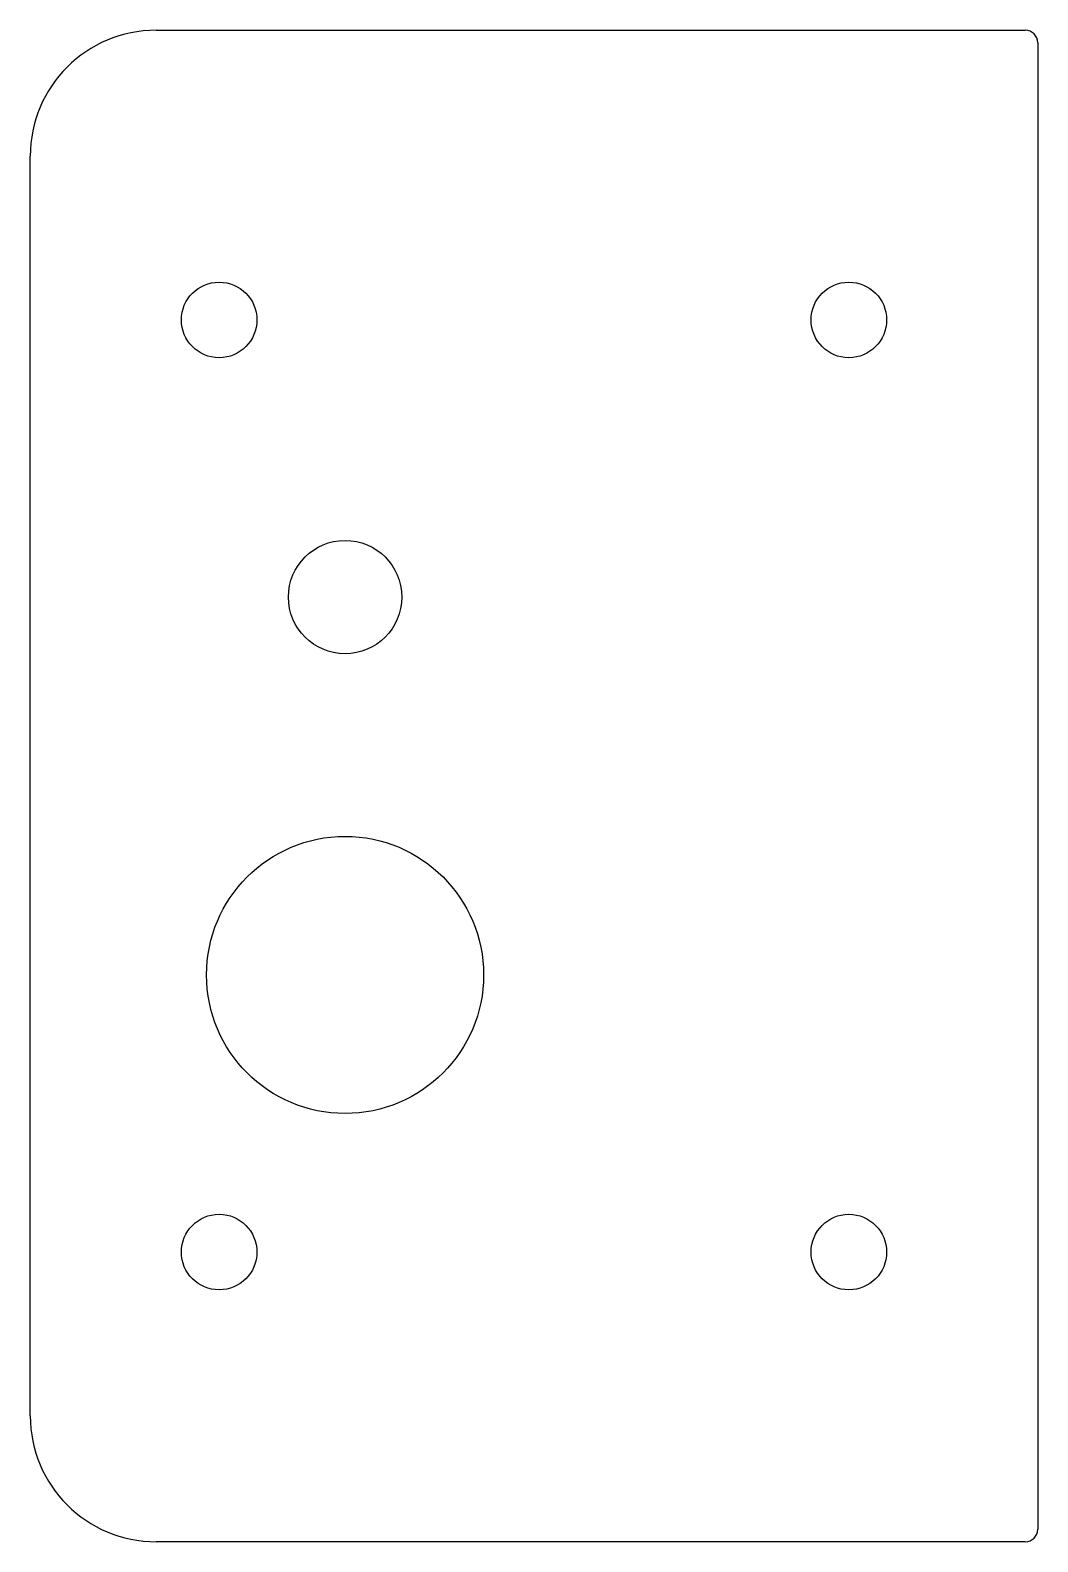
# Model space of a CAD drawing. Extents: x -25 to 55, y -75 to 45.
import ezdxf

# ---------------------------------------------------------------- set-up
doc = ezdxf.new("R2010")
doc.units = 0
doc.layers.add('b_BLDC_holder_part1_bottom_001_', color=7, linetype='CONTINUOUS')

msp = doc.modelspace()

# ---------------------------------------------------------------- linework, layer by layer
at = {"layer": 'b_BLDC_holder_part1_bottom_001_'}
for p, q in [((-15, 45), (54, 45)), ((-15, 45), (-15, 45, 10)), ((-15, 45, 10), (54, 45, 10)), ((-15, 45), (54, 45)), ((-15, 45), (-15, 45, 10)), ((-15, 45, 10), (54, 45, 10)), ((54, 45), (54, 45, 10)), ((54, 45), (54, 45, 10)), ((55, 44), (55, -74)), ((55, 44), (55, 44, 10)), ((55, 44, 10), (55, -74, 10)), ((55, 44), (55, -74)), ((55, 44), (55, 44, 10)), ((55, 44, 10), (55, -74, 10)), ((-25, -65), (-25, 35)), ((-25, 35), (-25, 35, 10)), ((-25, -65, 10), (-25, 35, 10)), ((-25, -65), (-25, 35)), ((-25, 35), (-25, 35, 10)), ((-25, -65, 10), (-25, 35, 10)), ((-7, 22), (-7, 22, 10)), ((-7, 22), (-7, 22, 10)), ((43, 22), (43, 22, 10)), ((43, 22), (43, 22, 10)), ((4.5, 0), (4.5, 0, 10)), ((4.5, 0), (4.5, 0, 10)), ((11, -30), (11, -30, 10)), ((11, -30), (11, -30, 10)), ((-7, -52), (-7, -52, 10)), ((-7, -52), (-7, -52, 10)), ((43, -52), (43, -52, 10)), ((43, -52), (43, -52, 10)), ((-25, -65), (-25, -65, 10)), ((-25, -65), (-25, -65, 10)), ((55, -74), (55, -74, 10)), ((55, -74), (55, -74, 10)), ((54, -75), (-15, -75)), ((54, -75, 10), (-15, -75, 10)), ((-15, -75), (-15, -75, 10)), ((54, -75), (-15, -75)), ((-15, -75), (-15, -75, 10)), ((54, -75, 10), (-15, -75, 10)), ((54, -75), (54, -75, 10)), ((54, -75), (54, -75, 10))]:
    msp.add_line(p, q, dxfattribs=at)
for centre, radius in [((-10, 22), 3), ((-10, 22), 3), ((-10, 22), 3), ((-10, 22), 3), ((40, 22), 3), ((40, 22), 3), ((40, 22), 3), ((40, 22), 3), ((0, 0), 4.5), ((0, 0), 4.5), ((0, 0), 4.5), ((0, 0), 4.5), ((0, -30), 11), ((0, -30), 11), ((0, -30), 11), ((0, -30), 11), ((-10, -52), 3), ((-10, -52), 3), ((-10, -52), 3), ((-10, -52), 3), ((40, -52), 3), ((40, -52), 3), ((40, -52), 3), ((40, -52), 3)]:
    msp.add_circle(centre, radius, dxfattribs=at)
for centre, radius, start, end in [((-15, 35), 10, 90, 180), ((-15, 35), 10, 90, 180), ((-15, 35, 10), 10, 90, 180), ((-15, 35, 10), 10, 90, 180), ((54, 44), 1, 0, 90), ((54, 44), 1, 0, 90), ((54, 44, 10), 1, 0, 90), ((54, 44, 10), 1, 0, 90), ((-15, -65), 10, 180, -90), ((-15, -65, 10), 10, 180, -90), ((-15, -65), 10, 180, -90), ((-15, -65, 10), 10, 180, -90), ((54, -74), 1, -90, 0), ((54, -74, 10), 1, -90, 0), ((54, -74), 1, -90, 0), ((54, -74, 10), 1, -90, 0)]:
    msp.add_arc(centre, radius, start, end, dxfattribs=at)

doc.saveas('drawing.dxf')
